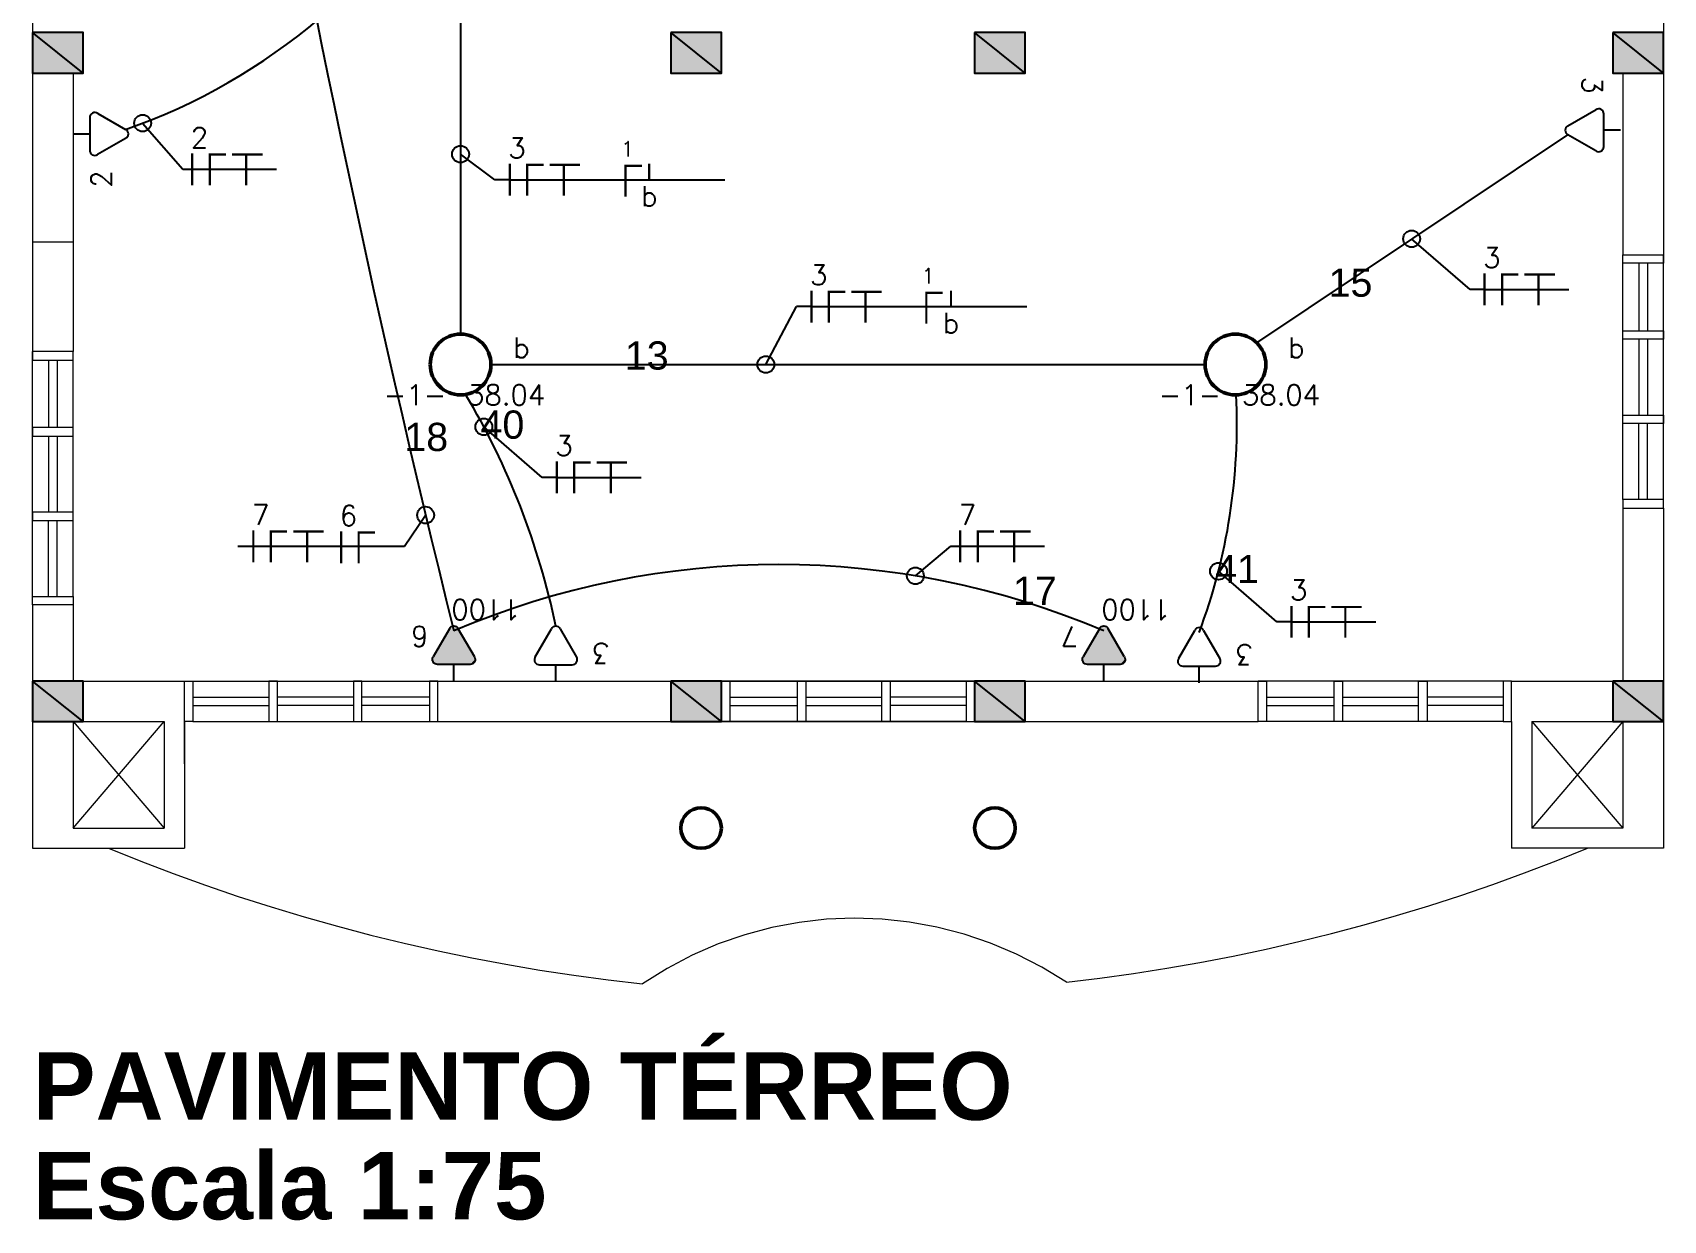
# Model space of a CAD drawing. Header units: millimetres. Extents: x 4360 to 8806, y 1896 to 3880.
# Drawn here: x 4399.46 to 4409.12, y 1895.96 to 1903 of the extents above; entities that cross this region are included whole.
import ezdxf
from ezdxf.enums import TextEntityAlignment as Align

# ---------------------------------------------------------------- set-up
doc = ezdxf.new("R2010")
doc.units = ezdxf.units.MM
doc.linetypes.add('ACAD_ISO03W100', pattern=[30, 12, -18])
doc.linetypes.add('Contínuo', pattern=[0])
for name, color, linetype, lineweight in [('C-Paredes-Acessorios', 20, 'Continuous', 5), ('C-Texto', 4, 'Continuous', 9), ('ILUMINAÇÃO', 1, 'Contínuo', 50), ('TOMADAS', 1, 'Continuous', 25)]:
    doc.layers.add(name, color=color, linetype=linetype, lineweight=lineweight)
doc.layers.add('C-Pilares', color=7, linetype='Continuous', plot=False)
doc.layers.add('CIRCUITOS', color=255, linetype='Continuous')
doc.layers.add('Eletrodutos', color=4, linetype='Continuous')
doc.styles.add('BOLD', font='arialbd.ttf')
doc.styles.add('RomanS', font='romans.shx')
doc.styles.get("Standard").update_dxf_attribs({"font": 'arial.ttf'})

# ---------------------------------------------------------------- blocks, each defined once
blk = doc.blocks.new('A$C2A3D30EB')
at = {"layer": 'C-Pilares'}
for color, points in [(6, [(0, 0), (24, 30), (0, 30)]), (6, [(24, 30), (0, 30), (0, 0)]), (135, [(24, 30), (0, 0), (24, 0)])]:
    blk.add_hatch(color=color, dxfattribs=at).paths.add_polyline_path(points)
blk.add_line((24, 30), (0, 0), dxfattribs=at)
at = {"layer": 'C-Pilares', "color": 7}
blk.add_lwpolyline([(0, 0), (24, 0), (24, 30), (0, 30)], close=True, dxfattribs=at)
blk = doc.blocks.new('TEBAI01')
for p, q in [((-1.62, 1.95), (-0.35, 4.14)), ((0.35, 4.14), (1.63, 1.92)), ((-1.3, 1.32), (1.28, 1.32)), ((0, 0), (0, 1.32))]:
    blk.add_line(p, q)
for centre, start, end in [((0, 3.97), 26.0479, 153.9521), ((-1.3, 1.71), 143.1332, 270.777), ((1.3, 1.71), 267.1811, 32.5689)]:
    blk.add_arc(centre, 0.393, start, end)
at = {"style": 'RomanS', "flags": 8}
for tag, p in [('020', (-5.03, 2.2)), ('001', (3.56, 2.23))]:
    blk.add_attdef(tag, text='', height=1.6, dxfattribs=at).set_placement(p, align=Align.MIDDLE_CENTER)
blk = doc.blocks.new('TEALT03')
for p, q in [((-1.62, 1.95), (-0.35, 4.14)), ((0.35, 4.14), (1.63, 1.92)), ((-1.3, 1.32), (1.28, 1.32)), ((0, 0), (0, 1.32))]:
    blk.add_line(p, q)
for centre, start, end in [((0, 3.97), 26.0479, 153.9521), ((-1.3, 1.71), 143.1332, 270.777), ((1.3, 1.71), 267.1811, 32.5689)]:
    blk.add_arc(centre, 0.393, start, end)
at = {"linetype": 'Continuous'}
for points in [[(-1.62, 1.95), (1.49, 1.37), (-0.35, 4.14)], [(-0.35, 4.14), (1.64, 1.52), (-0.21, 4.3)], [(1.64, 1.52), (-0.35, 4.14), (1.49, 1.37)], [(-0.21, 4.3), (1.69, 1.72), (0, 4.36)], [(1.69, 1.72), (-0.21, 4.3), (1.64, 1.52)], [(0, 4.36), (1.63, 1.92), (0.21, 4.3)], [(1.63, 1.92), (0, 4.36), (1.69, 1.72)], [(0.35, 4.14), (0.21, 4.3), (1.63, 1.92)], [(-1.69, 1.75), (1.28, 1.32), (-1.62, 1.95)], [(1.28, 1.32), (-1.69, 1.75), (-1.31, 1.32)], [(-1.66, 1.54), (-1.31, 1.32), (-1.69, 1.75)], [(-1.31, 1.32), (-1.66, 1.54), (-1.51, 1.38)], [(1.49, 1.37), (-1.62, 1.95), (1.28, 1.32)]]:
    blk.add_solid(points, dxfattribs=at)
at = {"style": 'RomanS', "flags": 8}
for tag, p in [('020', (-4.82, 2.03)), ('001', (3.51, 2.07))]:
    blk.add_attdef(tag, text='', height=1.6, dxfattribs=at).set_placement(p, align=Align.MIDDLE_CENTER)
blk = doc.blocks.new('A$C0BD3781F')
blk.add_circle((0.36, 0.36), 0.36)
at = {"style": 'RomanS', "flags": 8}
for tag, p in [('001', (0.188, 0.472)), ('009', (0.502, 0.474)), ('020', (0.356, 0.232))]:
    blk.add_attdef(tag, text='', height=0.16, dxfattribs=at).set_placement(p, align=Align.MIDDLE_CENTER)
blk = doc.blocks.new('FNT')
at = {"const_width": 0.24}
for points in [[(0.12, 1.68), (0.12, -1.68)], [(1.84, 1.56), (3.68, 1.56)], [(1.96, 1.44), (1.96, -1.68)], [(4.32, 1.56), (7.52, 1.56)], [(5.8, 1.44), (5.8, -1.68)]]:
    blk.add_lwpolyline(points, dxfattribs=at)
at = {"style": 'RomanS', "flags": 8}
blk.add_attdef('001', text='', height=1.6, dxfattribs=at).set_placement((0.89, 3.34), align=Align.MIDDLE_CENTER)
blk = doc.blocks.new('A$C27EA2FDF')
at = {"const_width": 0.009}
for points in [[(0.0398, 0.126), (0.0398, 0)], [(0.1043, 0.1215), (0.1733, 0.1215)], [(0.1088, 0.117), (0.1088, 0)]]:
    blk.add_lwpolyline(points, dxfattribs=at)
at = {"style": 'RomanS', "flags": 8}
blk.add_attdef('001', text='', height=0.06, dxfattribs=at).set_placement((0.0686, 0.1884), align=Align.MIDDLE_CENTER)
blk = doc.blocks.new('FRRR')
at = {"const_width": 0.24}
blk.add_lwpolyline([(1.72, 1.68), (1.72, 0)], dxfattribs=at)
at = {"style": 'RomanS', "flags": 8}
blk.add_attdef('009', text='', height=1.6, dxfattribs=at).set_placement((1.72, -1.67), align=Align.MIDDLE_CENTER)

msp = doc.modelspace()

# ---------------------------------------------------------------- linework, layer by layer
at = {"layer": 'C-Paredes-Acessorios'}
for p, q in [((4399.46446, 1904.02268), (4399.46446, 1902.75768)), ((4409.12446, 1904.02268), (4409.12446, 1901.68268)), ((4403.54446, 1902.75768), (4403.54446, 1902.99768)), ((4403.54446, 1902.75768), (4403.54446, 1902.99768)), ((4405.04446, 1902.75768), (4405.04446, 1902.99768)), ((4399.46446, 1902.75768), (4399.46446, 1901.75768)), ((4399.70446, 1902.75768), (4399.70446, 1901.10887)), ((4408.88446, 1902.75768), (4408.88446, 1901.68268)), ((4399.46446, 1901.75768), (4399.46446, 1901.10887)), ((4399.70446, 1901.75768), (4399.46446, 1901.75768)), ((4399.70446, 1901.75768), (4399.46446, 1901.75768)), ((4408.88446, 1900.23268), (4408.88446, 1901.68268)), ((4408.88446, 1901.68268), (4409.12446, 1901.68268)), ((4409.12446, 1900.23268), (4409.12446, 1901.68268)), ((4408.97946, 1901.63268), (4408.97946, 1901.23268)), ((4409.02946, 1901.63268), (4409.02946, 1901.23268)), ((4399.46446, 1899.65887), (4399.46446, 1901.10887)), ((4399.70446, 1901.10887), (4399.46446, 1901.10887)), ((4399.70446, 1899.65887), (4399.70446, 1901.10887)), ((4408.97946, 1901.18268), (4408.97946, 1900.73268)), ((4409.02946, 1901.18268), (4409.02946, 1900.73268)), ((4399.55946, 1901.05887), (4399.55946, 1900.65887)), ((4399.60946, 1901.05887), (4399.60946, 1900.65887)), ((4399.55946, 1900.60887), (4399.55946, 1900.15887)), ((4399.60946, 1900.60887), (4399.60946, 1900.15887)), ((4408.97946, 1900.23268), (4408.97946, 1900.68268)), ((4409.02946, 1900.23268), (4409.02946, 1900.68268)), ((4408.88446, 1900.18268), (4408.88446, 1899.15768)), ((4408.88446, 1900.18268), (4409.12446, 1900.18268)), ((4409.12446, 1900.18268), (4409.12446, 1898.16768)), ((4399.55946, 1899.65887), (4399.55946, 1900.10887)), ((4399.60946, 1899.65887), (4399.60946, 1900.10887)), ((4399.46446, 1899.60887), (4399.46446, 1898.91768)), ((4399.70446, 1899.60887), (4399.46446, 1899.60887)), ((4399.70446, 1899.60887), (4399.70446, 1899.15768)), ((4399.70446, 1899.15768), (4400.36446, 1899.15768)), ((4400.36446, 1898.91768), (4400.36446, 1899.15768)), ((4400.41446, 1899.15768), (4401.86446, 1899.15768)), ((4401.86446, 1899.15768), (4403.54446, 1899.15768)), ((4401.86446, 1898.91768), (4401.86446, 1899.15768)), ((4403.54446, 1899.15768), (4406.72446, 1899.15768)), ((4404.99446, 1899.15768), (4403.54446, 1899.15768)), ((4403.54446, 1898.91768), (4403.54446, 1899.15768)), ((4403.54446, 1898.91768), (4403.54446, 1899.15768)), ((4405.04446, 1898.91768), (4405.04446, 1899.15768)), ((4405.04446, 1898.91768), (4405.04446, 1899.15768)), ((4408.17446, 1899.15768), (4406.72446, 1899.15768)), ((4406.72446, 1898.91768), (4406.72446, 1899.15768)), ((4408.22446, 1899.15768), (4408.88446, 1899.15768)), ((4408.22446, 1898.91768), (4408.22446, 1899.15768)), ((4400.41446, 1899.06268), (4400.86446, 1899.06268)), ((4401.36446, 1899.06268), (4400.91446, 1899.06268)), ((4401.81446, 1899.06268), (4401.41446, 1899.06268)), ((4403.59446, 1899.06268), (4403.99446, 1899.06268)), ((4404.04446, 1899.06268), (4404.49446, 1899.06268)), ((4404.99446, 1899.06268), (4404.54446, 1899.06268)), ((4406.77446, 1899.06268), (4407.17446, 1899.06268)), ((4407.22446, 1899.06268), (4407.67446, 1899.06268)), ((4408.17446, 1899.06268), (4407.72446, 1899.06268)), ((4400.41446, 1899.01268), (4400.86446, 1899.01268)), ((4401.36446, 1899.01268), (4400.91446, 1899.01268)), ((4401.81446, 1899.01268), (4401.41446, 1899.01268)), ((4403.59446, 1899.01268), (4403.99446, 1899.01268)), ((4404.04446, 1899.01268), (4404.49446, 1899.01268)), ((4404.99446, 1899.01268), (4404.54446, 1899.01268)), ((4406.77446, 1899.01268), (4407.17446, 1899.01268)), ((4407.22446, 1899.01268), (4407.67446, 1899.01268)), ((4408.17446, 1899.01268), (4407.72446, 1899.01268)), ((4399.46446, 1898.91768), (4399.46446, 1898.16768)), ((4399.70446, 1898.91768), (4400.24446, 1898.91768)), ((4399.70446, 1898.91768), (4399.70446, 1898.28768)), ((4400.24446, 1898.91768), (4400.24446, 1898.28768)), ((4400.36446, 1898.91768), (4400.36446, 1898.16768)), ((4400.41446, 1898.91768), (4401.86446, 1898.91768)), ((4401.86446, 1898.91768), (4403.54446, 1898.91768)), ((4403.30446, 1898.91768), (4406.72446, 1898.91768)), ((4404.99446, 1898.91768), (4403.54446, 1898.91768)), ((4408.17446, 1898.91768), (4406.72446, 1898.91768)), ((4408.22446, 1898.91768), (4408.22446, 1898.16768)), ((4408.34446, 1898.91768), (4408.88446, 1898.91768)), ((4408.34446, 1898.91768), (4408.34446, 1898.28768)), ((4408.88446, 1898.91768), (4408.88446, 1898.28768)), ((4399.70446, 1898.28768), (4400.24446, 1898.28768)), ((4408.88446, 1898.28768), (4408.34446, 1898.28768)), ((4399.46446, 1898.16768), (4400.36446, 1898.16768)), ((4409.12446, 1898.16768), (4408.22446, 1898.16768))]:
    msp.add_line(p, q, dxfattribs=at)
at = {"layer": 'C-Paredes-Acessorios', "color": 3}
for p, q in [((4399.70446, 1898.28768), (4400.24446, 1898.91768)), ((4399.70446, 1898.91768), (4400.24446, 1898.28768)), ((4400.36446, 1898.66768), (4400.36446, 1898.91768)), ((4408.88446, 1898.91768), (4408.34446, 1898.28768)), ((4408.34446, 1898.91768), (4408.88446, 1898.28768))]:
    msp.add_line(p, q, dxfattribs=at)
for points in [[(4409.12446, 1901.68268), (4409.12446, 1901.63268), (4408.88446, 1901.63268), (4408.88446, 1901.68268)], [(4399.46446, 1901.10887), (4399.46446, 1901.05887), (4399.70446, 1901.05887), (4399.70446, 1901.10887)], [(4409.12446, 1900.18268), (4409.12446, 1900.23268), (4408.88446, 1900.23268), (4408.88446, 1900.18268)], [(4409.12446, 1900.18268), (4409.12446, 1900.18268), (4409.12446, 1900.23268), (4408.88446, 1900.23268), (4408.88446, 1900.18268)], [(4399.46446, 1899.60887), (4399.46446, 1899.65887), (4399.70446, 1899.65887), (4399.70446, 1899.60887)], [(4399.46446, 1899.60887), (4399.46446, 1899.60887), (4399.46446, 1899.65887), (4399.70446, 1899.65887), (4399.70446, 1899.60887)], [(4400.36446, 1899.15768), (4400.41446, 1899.15768), (4400.41446, 1898.91768), (4400.36446, 1898.91768)], [(4400.36446, 1899.15768), (4400.36446, 1899.15768), (4400.41446, 1899.15768), (4400.41446, 1898.91768), (4400.36446, 1898.91768)], [(4401.86446, 1899.15768), (4401.81446, 1899.15768), (4401.81446, 1898.91768), (4401.86446, 1898.91768)], [(4403.54446, 1899.15768), (4403.59446, 1899.15768), (4403.59446, 1898.91768), (4403.54446, 1898.91768)], [(4405.04446, 1899.15768), (4404.99446, 1899.15768), (4404.99446, 1898.91768), (4405.04446, 1898.91768)], [(4405.04446, 1899.15768), (4405.04446, 1899.15768), (4404.99446, 1899.15768), (4404.99446, 1898.91768), (4405.04446, 1898.91768)], [(4406.72446, 1899.15768), (4406.77446, 1899.15768), (4406.77446, 1898.91768), (4406.72446, 1898.91768)], [(4408.22446, 1899.15768), (4408.17446, 1899.15768), (4408.17446, 1898.91768), (4408.22446, 1898.91768)], [(4408.22446, 1899.15768), (4408.22446, 1899.15768), (4408.17446, 1899.15768), (4408.17446, 1898.91768), (4408.22446, 1898.91768)]]:
    msp.add_lwpolyline(points, dxfattribs=at)
for points in [[(4408.88446, 1901.23268), (4409.12446, 1901.23268), (4409.12446, 1901.18268), (4408.88446, 1901.18268)], [(4408.88446, 1900.73268), (4409.12446, 1900.73268), (4409.12446, 1900.68268), (4408.88446, 1900.68268)], [(4399.70446, 1900.65887), (4399.46446, 1900.65887), (4399.46446, 1900.60887), (4399.70446, 1900.60887)], [(4399.70446, 1900.15887), (4399.46446, 1900.15887), (4399.46446, 1900.10887), (4399.70446, 1900.10887)], [(4400.91446, 1898.91768), (4400.91446, 1899.15768), (4400.86446, 1899.15768), (4400.86446, 1898.91768)], [(4401.41446, 1898.91768), (4401.41446, 1899.15768), (4401.36446, 1899.15768), (4401.36446, 1898.91768)], [(4403.99446, 1898.91768), (4403.99446, 1899.15768), (4404.04446, 1899.15768), (4404.04446, 1898.91768)], [(4404.49446, 1898.91768), (4404.49446, 1899.15768), (4404.54446, 1899.15768), (4404.54446, 1898.91768)], [(4407.17446, 1898.91768), (4407.17446, 1899.15768), (4407.22446, 1899.15768), (4407.22446, 1898.91768)], [(4407.67446, 1898.91768), (4407.67446, 1899.15768), (4407.72446, 1899.15768), (4407.72446, 1898.91768)]]:
    msp.add_lwpolyline(points, close=True, dxfattribs=at)
at = {"layer": 'C-Paredes-Acessorios', "lineweight": 50}
for centre in [(4403.42446, 1898.28768), (4405.16446, 1898.28768)]:
    msp.add_circle(centre, 0.12, dxfattribs=at)
at = {"layer": 'C-Paredes-Acessorios', "linetype": 'ACAD_ISO03W100'}
for centre, radius, start, end in [((4404.29446, 1908.80383), 11.5027, 247.617974, 263.92934), ((4404.29446, 1908.80383), 11.5027, 276.457816, 292.382026), ((4404.33938, 1895.51024), 2.24357, 56.177652, 124.209504)]:
    msp.add_arc(centre, radius, start, end, dxfattribs=at)
at = {"layer": 'CIRCUITOS'}
for p, q in [((4400.11634, 1902.46134), (4400.3549, 1902.18821)), ((4402.20233, 1902.12688), (4401.99946, 1902.27786)), ((4400.3549, 1902.18821), (4400.90937, 1902.18821)), ((4402.29087, 1902.12688), (4402.20233, 1902.12688)), ((4402.29087, 1902.12688), (4403.56578, 1902.12688)), ((4407.97908, 1901.47748), (4407.63336, 1901.77689)), ((4408.06541, 1901.47748), (4407.97908, 1901.47748)), ((4408.06541, 1901.47748), (4408.56475, 1901.47748)), ((4403.80807, 1901.0327), (4403.98951, 1901.37532)), ((4404.07805, 1901.37532), (4403.98951, 1901.37532)), ((4404.07805, 1901.37532), (4405.35296, 1901.37532)), ((4402.483, 1900.36401), (4402.13729, 1900.66341)), ((4402.56934, 1900.36401), (4402.483, 1900.36401)), ((4402.56934, 1900.36401), (4403.06868, 1900.36401)), ((4401.66823, 1899.95592), (4401.79242, 1900.14075)), ((4400.68082, 1899.95592), (4401.66823, 1899.95592)), ((4404.69358, 1899.78085), (4404.90415, 1899.95592)), ((4404.90415, 1899.95592), (4405.45862, 1899.95592)), ((4406.83455, 1899.50879), (4406.48884, 1899.80819)), ((4406.92088, 1899.50879), (4406.83455, 1899.50879)), ((4406.92088, 1899.50879), (4407.42023, 1899.50879))]:
    msp.add_line(p, q, dxfattribs=at)
at = {"layer": 'CIRCUITOS', "const_width": 0.0135}
for points in [[(4402.97047, 1902.20852), (4403.07397, 1902.20852)], [(4402.97722, 1902.20177), (4402.97722, 1902.02627)], [(4404.75173, 1901.45696), (4404.85523, 1901.45696)], [(4404.75848, 1901.45021), (4404.75848, 1901.27471)]]:
    msp.add_lwpolyline(points, dxfattribs=at)
at = {"layer": 'CIRCUITOS'}
for centre in [(4400.11634, 1902.46134), (4401.99946, 1902.27786), (4407.63336, 1901.77689), (4403.80807, 1901.0327), (4402.13729, 1900.66341), (4401.79242, 1900.14075), (4406.48884, 1899.80819), (4404.69358, 1899.78085)]:
    msp.add_circle(centre, 0.05, dxfattribs=at)
at = {"layer": 'Eletrodutos'}
for p, q in [((4401.99946, 1904.1077), (4401.99946, 1901.2127)), ((4406.71605, 1901.16066), (4408.55933, 1902.39312)), ((4402.17946, 1901.0327), (4406.40946, 1901.0327))]:
    msp.add_line(p, q, dxfattribs=at)
for centre, radius, start, end in [((4480.93077, 1919.09255), 81.37597, 185.5002277, 193.9642607), ((4398.81968, 1905.84463), 3.62325, 289.261338, 331.354742), ((4398.20801, 1898.57634), 4.44917, 11.757307, 30.810101), ((4403.08985, 1900.67739), 3.50837, 339.438654, 2.864945), ((4403.88468, 1894.93389), 4.914, 66.938149, 113.061851)]:
    msp.add_arc(centre, radius, start, end, dxfattribs=at)

# ---------------------------------------------------------------- block references
at = {"layer": 'C-Paredes-Acessorios', "xscale": 0.01, "yscale": 0.01, "zscale": 0.01, "rotation": 270}
for p in [(4399.46446, 1902.99768), (4403.24446, 1902.99768), (4405.04446, 1902.99768), (4408.82446, 1902.99768), (4399.46446, 1899.15768), (4403.24446, 1899.15768), (4405.04446, 1899.15768), (4408.82446, 1899.15768)]:
    msp.add_blockref('A$C2A3D30EB', p, dxfattribs=at)
at = {"layer": 'CIRCUITOS', "lineweight": 30}
ref = msp.add_blockref('FNT', (4400.40328, 1902.18821), dxfattribs=dict(at, xscale=0.05624999999918144, yscale=0.05624999999918144, zscale=0.05624999999918144))
ref.add_attrib('001', '2', dxfattribs={"layer": '0', "height": 0.12, "style": 'RomanS', "flags": 8}).set_placement((4400.45321, 1902.37624), align=Align.MIDDLE_CENTER)
ref = msp.add_blockref('FNT', (4402.28412, 1902.12688), dxfattribs=dict(at, xscale=0.05624999999918144, yscale=0.05624999999918144, zscale=0.05624999999918144))
ref.add_attrib('001', '3', dxfattribs={"layer": '0', "height": 0.12, "style": 'RomanS', "flags": 8}).set_placement((4402.33405, 1902.31491), align=Align.MIDDLE_CENTER)
at = {"layer": 'CIRCUITOS'}
ref = msp.add_blockref('FRRR', (4403.02053, 1902.12688), dxfattribs=dict(at, xscale=0.05624999999999999, yscale=0.05624999999999999, zscale=0.05624999999999999))
ref.add_attrib('009', 'b', dxfattribs={"layer": '0', "height": 0.12, "style": 'RomanS'}).set_placement((4403.11725, 1902.02915), align=Align.MIDDLE_CENTER)
at = {"layer": 'CIRCUITOS', "lineweight": 30}
ref = msp.add_blockref('FNT', (4408.05866, 1901.47748), dxfattribs=dict(at, xscale=0.05624999999918144, yscale=0.05624999999918144, zscale=0.05624999999918144))
ref.add_attrib('001', '3', dxfattribs={"layer": '0', "height": 0.12, "style": 'RomanS', "flags": 8}).set_placement((4408.10859, 1901.66551), align=Align.MIDDLE_CENTER)
ref = msp.add_blockref('FNT', (4404.0713, 1901.37532), dxfattribs=dict(at, xscale=0.05624999999918144, yscale=0.05624999999918144, zscale=0.05624999999918144))
ref.add_attrib('001', '3', dxfattribs={"layer": '0', "height": 0.12, "style": 'RomanS', "flags": 8}).set_placement((4404.12123, 1901.56335), align=Align.MIDDLE_CENTER)
at = {"layer": 'CIRCUITOS'}
ref = msp.add_blockref('FRRR', (4404.80771, 1901.37532), dxfattribs=dict(at, xscale=0.05624999999999999, yscale=0.05624999999999999, zscale=0.05624999999999999))
ref.add_attrib('009', 'b', dxfattribs={"layer": '0', "height": 0.12, "style": 'RomanS'}).set_placement((4404.90443, 1901.27759), align=Align.MIDDLE_CENTER)
at = {"layer": 'CIRCUITOS', "lineweight": 30}
ref = msp.add_blockref('FNT', (4402.56259, 1900.36401), dxfattribs=dict(at, xscale=0.05624999999918144, yscale=0.05624999999918144, zscale=0.05624999999918144))
ref.add_attrib('001', '3', dxfattribs={"layer": '0', "height": 0.12, "style": 'RomanS', "flags": 8}).set_placement((4402.61252, 1900.55204), align=Align.MIDDLE_CENTER)
ref = msp.add_blockref('FNT', (4400.76527, 1899.95592), dxfattribs=dict(at, xscale=0.05624999999918144, yscale=0.05624999999918144, zscale=0.05624999999918144))
ref.add_attrib('001', '7', dxfattribs={"layer": '0', "height": 0.12, "style": 'RomanS', "flags": 8}).set_placement((4400.81521, 1900.14395), align=Align.MIDDLE_CENTER)
at = {"layer": 'CIRCUITOS'}
ref = msp.add_blockref('A$C27EA2FDF', (4401.23254, 1899.85531), dxfattribs=dict(at, xscale=1.5, yscale=1.5, zscale=1.5))
ref.add_attrib('001', '6', dxfattribs={"layer": '0', "height": 0.12, "style": 'RomanS', "flags": 8}).set_placement((4401.3354, 1900.13784), align=Align.MIDDLE_CENTER)
at = {"layer": 'CIRCUITOS', "lineweight": 30}
ref = msp.add_blockref('FNT', (4404.95252, 1899.95592), dxfattribs=dict(at, xscale=0.05624999999918144, yscale=0.05624999999918144, zscale=0.05624999999918144))
ref.add_attrib('001', '7', dxfattribs={"layer": '0', "height": 0.12, "style": 'RomanS', "flags": 8}).set_placement((4405.00245, 1900.14395), align=Align.MIDDLE_CENTER)
ref = msp.add_blockref('FNT', (4406.91413, 1899.50879), dxfattribs=dict(at, xscale=0.05624999999918144, yscale=0.05624999999918144, zscale=0.05624999999918144))
ref.add_attrib('001', '3', dxfattribs={"layer": '0', "height": 0.12, "style": 'RomanS', "flags": 8}).set_placement((4406.96407, 1899.69682), align=Align.MIDDLE_CENTER)
at = {"layer": 'ILUMINAÇÃO'}
ref = msp.add_blockref('A$C0BD3781F', (4401.81949, 1901.21269), dxfattribs=dict(at, xscale=-0.5, yscale=0.5, zscale=0.5, rotation=180))
ref.add_attrib('020', 'b', dxfattribs={"layer": '0', "height": 0.12, "style": 'RomanS', "flags": 8}).set_placement((4402.35975, 1901.13171), align=Align.MIDDLE_CENTER)
ref.add_attrib('009', '38.04', dxfattribs={"layer": '0', "height": 0.12, "style": 'RomanS', "flags": 8}).set_placement((4402.26946, 1900.8527), align=Align.MIDDLE_CENTER)
ref.add_attrib('001', '-1-', dxfattribs={"layer": '0', "height": 0.12, "style": 'RomanS', "flags": 8}).set_placement((4401.72946, 1900.8527), align=Align.MIDDLE_CENTER)
ref = msp.add_blockref('A$C0BD3781F', (4406.40949, 1901.21269), dxfattribs=dict(at, xscale=-0.5, yscale=0.5, zscale=0.5, rotation=180))
ref.add_attrib('020', 'b', dxfattribs={"layer": '0', "height": 0.12, "style": 'RomanS', "flags": 8}).set_placement((4406.94975, 1901.13171), align=Align.MIDDLE_CENTER)
ref.add_attrib('009', '38.04', dxfattribs={"layer": '0', "height": 0.12, "style": 'RomanS', "flags": 8}).set_placement((4406.85946, 1900.8527), align=Align.MIDDLE_CENTER)
ref.add_attrib('001', '-1-', dxfattribs={"layer": '0', "height": 0.12, "style": 'RomanS', "flags": 8}).set_placement((4406.31946, 1900.8527), align=Align.MIDDLE_CENTER)
at = {"layer": 'TOMADAS'}
ref = msp.add_blockref('TEBAI01', (4408.86977, 1902.41963), dxfattribs=dict(at, xscale=0.07500000006984917, yscale=0.07500000006984917, zscale=0.07500000006984917, rotation=89.99999999911543))
ref.add_attrib('001', '3', dxfattribs={"layer": '0', "height": 0.12, "rotation": 270, "style": 'RomanS', "flags": 8}).set_placement((4408.7028, 1902.68671), align=Align.MIDDLE_CENTER)
ref = msp.add_blockref('TEBAI01', (4399.70446, 1902.39768), dxfattribs=dict(at, xscale=0.07500000006984917, yscale=0.07500000006984917, zscale=0.07500000006984917, rotation=269.9999999991155))
ref.add_attrib('001', '2', dxfattribs={"layer": '0', "height": 0.12, "rotation": 90, "style": 'RomanS', "flags": 8}).set_placement((4399.87144, 1902.1306), align=Align.MIDDLE_CENTER)
ref = msp.add_blockref('TEALT03', (4401.95974, 1899.15768), dxfattribs=dict(at, xscale=-0.07500000000000001, yscale=0.07500000000000001, zscale=0.07500000000000001))
ref.add_attrib('001', '6', dxfattribs={"layer": '0', "height": 0.12, "rotation": 180, "style": 'RomanS'}).set_placement((4401.75776, 1899.42211), align=Align.MIDDLE_CENTER)
ref.add_attrib('020', '1100', dxfattribs={"layer": '0', "height": 0.12, "rotation": 180, "style": 'RomanS'}).set_placement((4402.15016, 1899.58099), align=Align.MIDDLE_CENTER)
ref = msp.add_blockref('TEALT03', (4405.80961, 1899.15768), dxfattribs=dict(at, xscale=-0.07500000000000001, yscale=0.07500000000000001, zscale=0.07500000000000001))
ref.add_attrib('001', '7', dxfattribs={"layer": '0', "height": 0.12, "rotation": 180, "style": 'RomanS'}).set_placement((4405.60763, 1899.42211), align=Align.MIDDLE_CENTER)
ref.add_attrib('020', '1100', dxfattribs={"layer": '0', "height": 0.12, "rotation": 180, "style": 'RomanS'}).set_placement((4406.00002, 1899.58099), align=Align.MIDDLE_CENTER)
ref = msp.add_blockref('TEBAI01', (4402.56383, 1899.15594), dxfattribs=dict(at, xscale=0.07500000006984917, yscale=0.07500000006984917, zscale=0.07500000006984917, rotation=359.9999999991153))
ref.add_attrib('001', '3', dxfattribs={"layer": '0', "height": 0.12, "rotation": 180, "style": 'RomanS', "flags": 8}).set_placement((4402.83091, 1899.32291), align=Align.MIDDLE_CENTER)
ref = msp.add_blockref('TEBAI01', (4406.37472, 1899.14773), dxfattribs=dict(at, xscale=0.07500000006984917, yscale=0.07500000006984917, zscale=0.07500000006984917, rotation=359.9999999991153))
ref.add_attrib('001', '3', dxfattribs={"layer": '0', "height": 0.12, "rotation": 180, "style": 'RomanS', "flags": 8}).set_placement((4406.6418, 1899.3147), align=Align.MIDDLE_CENTER)

# ---------------------------------------------------------------- texts
at = {"layer": 'C-Texto', "style": 'BOLD'}
for s, p in [('PAVIMENTO TÉRREO', (4399.46446, 1896.56007)), ('Escala 1:75', (4399.46446, 1895.97026))]:
    msp.add_text(s, height=0.4, dxfattribs=at).set_placement(p)
at = {"layer": 'CIRCUITOS', "style": 'RomanS', "flags": 8}
for p in [(4402.98805, 1902.3088), (4404.76931, 1901.55724)]:
    msp.add_attdef('1', text='', height=0.09, dxfattribs=at).set_placement(p, align=Align.MIDDLE_CENTER)
at = {"layer": 'Eletrodutos', "char_height": 0.167023, "attachment_point": 1}
for s, insert in [('15', (4407.14118, 1901.60095)), ('13', (4402.97247, 1901.1694)), ('40', (4402.1177, 1900.76024)), ('18', (4401.66649, 1900.68723)), ('41', (4406.46925, 1899.90502)), ('17', (4405.2716, 1899.77621))]:
    msp.add_mtext_dynamic_manual_height_columns(s, width=0.2590259, gutter_width=0.83512, heights=[0], dxfattribs=dict(at, insert=insert))

doc.saveas('drawing.dxf')
